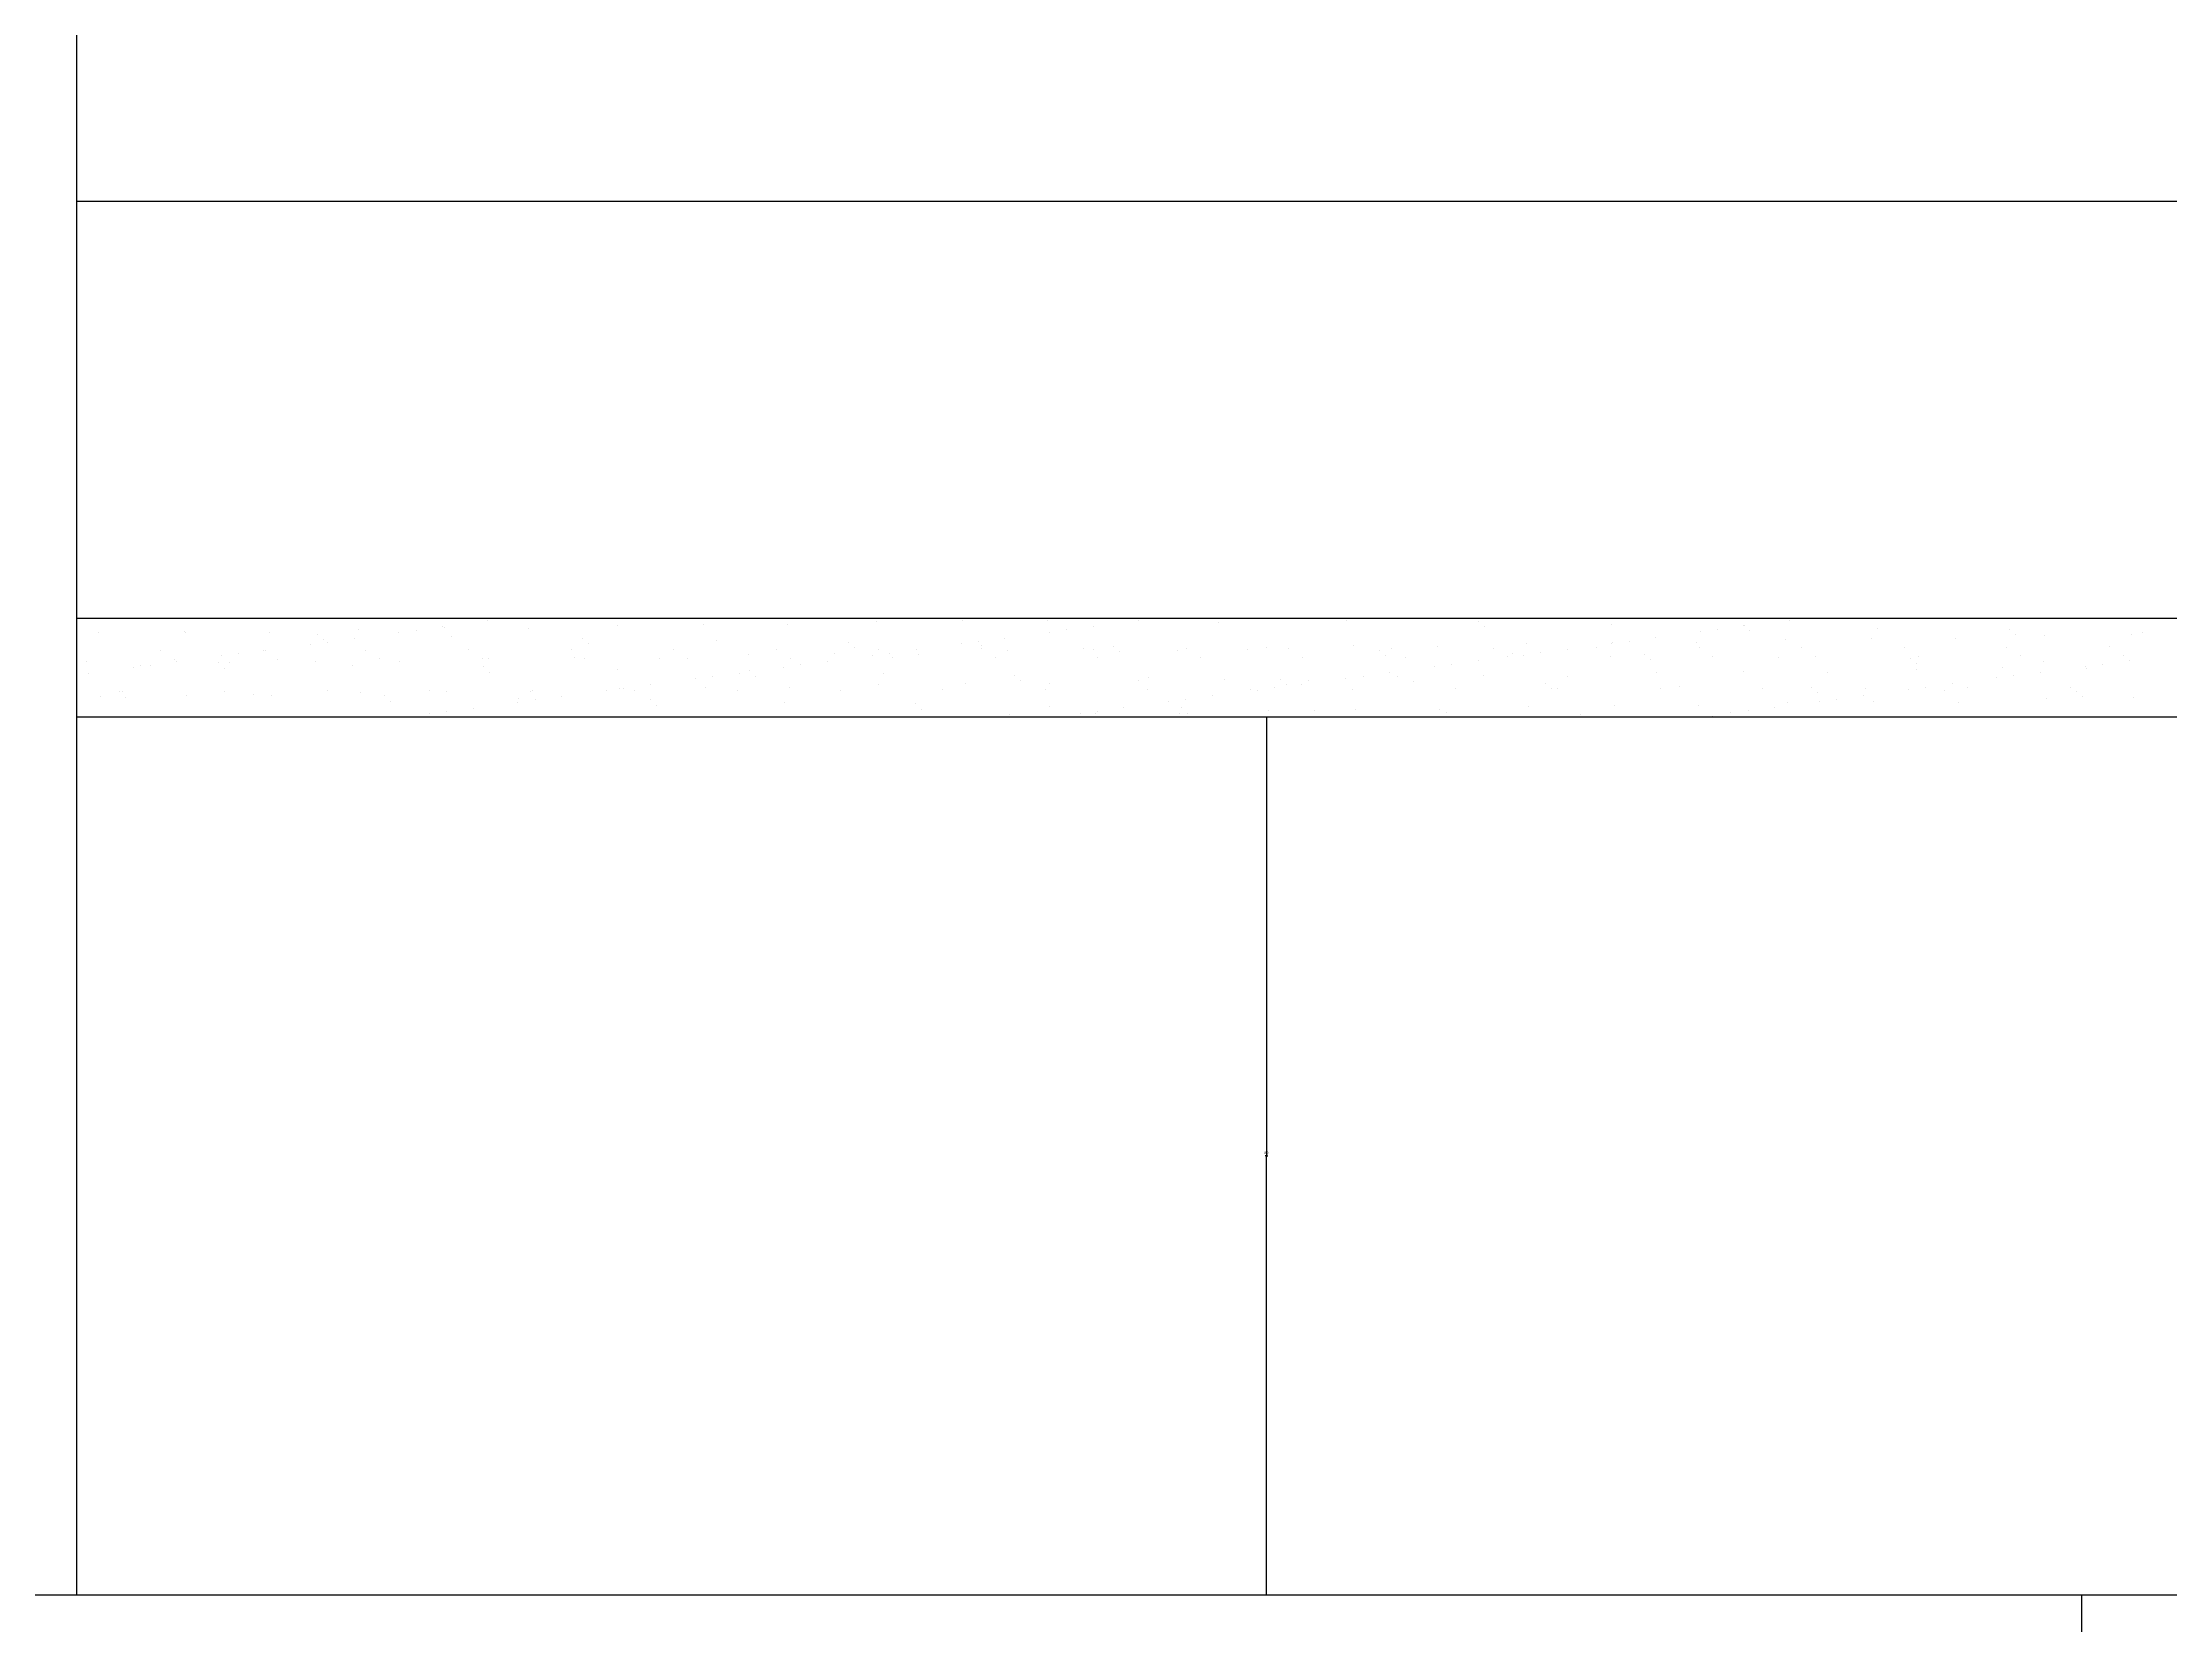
# Model space of a CAD drawing. Header units: metres. Extents: x 39056 to 50773, y 16374 to 21719.
# Drawn here: x 47254 to 48029, y 19700 to 20276 of the extents above; entities that cross this region are included whole.
import ezdxf

# ---------------------------------------------------------------- set-up
doc = ezdxf.new("R2010")
doc.units = ezdxf.units.M
for name, color, linetype in [('10', 8, 'Continuous'), ('11', 3, 'Continuous'), ('7', 7, 'Continuous'), ('WALL', 7, 'Continuous'), ('细线', 1, 'Continuous')]:
    doc.layers.add(name, color=color, linetype=linetype)
doc.dimstyles.get("Standard").update_dxf_attribs({"dimtxt": 2.5, "dimasz": 2.5, "dimexe": 1.25, "dimexo": 0.625, "dimtad": 1, "dimcen": 2.5, "dimazin": 3, "dimtfac": 1, "dimtmove": 0, "dimatfit": 3})

# ---------------------------------------------------------------- blocks, each defined once
blk = doc.blocks.new('_CLOSEDFILLED')
at = {"color": 0, "linetype": 'BYBLOCK'}
blk.add_solid([(-1, 0.2), (0, 0), (-1, -0.2)], dxfattribs=at)
blk = doc.blocks.new('*D2')
for p, q in [((47699.9, 20030.36), (47699.9, 19870.36)), ((47699.65, 19870.36), (47699.4, 19870.36)), ((47699.9, 19710.36), (47699.9, 19870.36)), ((47699.9, 19870.36), (47699.9, 19870.36)), ((47700.15, 19870.36), (47700.4, 19870.36))]:
    blk.add_line(p, q)
at = {"layer": 'Defpoints'}
for p in [(47699.9, 20030.36), (47699.9, 19870.36), (47699.9, 19710.36)]:
    blk.add_point(p, dxfattribs=at)
at = {"layer": '7', "xscale": 0.25, "yscale": 0.25}
blk.add_blockref('_CLOSEDFILLED', (47699.9, 19870.36), dxfattribs=at)
at = {"layer": '7', "xscale": 0.25, "yscale": 0.25, "rotation": 180}
blk.add_blockref('_CLOSEDFILLED', (47699.9, 19870.36), dxfattribs=at)
at = {"layer": '7', "insert": (47699.9, 19871.485), "char_height": 1, "attachment_point": 5}
blk.add_mtext('80', dxfattribs=at)
blk = doc.blocks.new('*D6')
for p, q in [((47996.98, 19710.36), (47996.98, 19410.08)), ((47996.73, 19410.08), (47996.48, 19410.08)), ((47996.98, 19109.81), (47996.98, 19410.08)), ((47996.98, 19410.08), (47996.98, 19410.08)), ((47997.23, 19410.08), (47997.48, 19410.08))]:
    blk.add_line(p, q)
at = {"layer": 'Defpoints'}
for p in [(47996.98, 19710.36), (47996.98, 19410.08), (47996.98, 19109.81)]:
    blk.add_point(p, dxfattribs=at)
at = {"layer": '7', "xscale": 0.25, "yscale": 0.25}
blk.add_blockref('_CLOSEDFILLED', (47996.98, 19410.08), dxfattribs=at)
at = {"layer": '7', "xscale": 0.25, "yscale": 0.25, "rotation": 180}
blk.add_blockref('_CLOSEDFILLED', (47996.98, 19410.08), dxfattribs=at)
at = {"layer": '7', "insert": (47996.98, 19411.205), "char_height": 1, "attachment_point": 5}
blk.add_mtext('150', dxfattribs=at)

msp = doc.modelspace()

# ---------------------------------------------------------------- hatches: boundary and pattern name
at = {"layer": '10'}
h = msp.add_hatch(dxfattribs=at)
h.set_pattern_fill('CORK', scale=600)
h.paths.add_polyline_path([(47194.43, 19710.36), (47266.43, 19710.36), (47266.43, 20687.21), (47194.43, 20687.21), (47194.43, 20652.22), (47235.19, 20652.22), (47248.2, 20640.22), (47235.19, 20628.22), (47194.43, 20628.22), (47194.43, 20505.21), (47235.19, 20505.21), (47248.2, 20493.21), (47235.19, 20481.21), (47194.43, 20481.21), (47194.43, 20387.01)])

# ---------------------------------------------------------------- linework, layer by layer
for p, q in [((47274.34, 20060.99), (47274.34, 20060.99)), ((47305.75, 20061.39), (47305.75, 20061.39)), ((47306.03, 20061.01), (47306.03, 20061.01)), ((47336.45, 20061.25), (47336.45, 20061.25)), ((47354.05, 20060.6), (47354.05, 20060.6)), ((47368.86, 20062.41), (47368.86, 20062.41)), ((47383.77, 20061.11), (47383.77, 20061.11)), ((47390.02, 20061.93), (47390.02, 20061.93)), ((47399.77, 20063.22), (47399.77, 20063.22)), ((47400.27, 20062.81), (47400.27, 20062.81)), ((47416.07, 20065.36), (47416.07, 20065.36)), ((47422.32, 20066.19), (47422.32, 20066.19)), ((47430.97, 20062.67), (47430.97, 20062.67)), ((47463.38, 20063.84), (47463.38, 20063.84)), ((47494.79, 20064.24), (47494.79, 20064.24)), ((47525.49, 20064.09), (47525.49, 20064.09)), ((47557.9, 20065.26), (47557.9, 20065.26)), ((47585.82, 20066.16), (47585.82, 20066.16)), ((47589.31, 20065.66), (47589.31, 20065.66)), ((47620.01, 20065.51), (47620.01, 20065.51)), ((47620.94, 20061.27), (47620.94, 20061.27)), ((47627.19, 20062.09), (47627.19, 20062.09)), ((47636.95, 20063.37), (47636.95, 20063.37)), ((47653.24, 20065.52), (47653.24, 20065.52)), ((47659.49, 20066.34), (47659.49, 20066.34)), ((47682.56, 20064.68), (47682.56, 20064.68)), ((47729.08, 20065.65), (47729.08, 20065.65)), ((47777.1, 20065.24), (47777.1, 20065.24)), ((47779.31, 20063.21), (47779.31, 20063.21)), ((47825.82, 20064.17), (47825.82, 20064.17)), ((47858.12, 20061.42), (47858.12, 20061.42)), ((47864.36, 20062.24), (47864.36, 20062.24)), ((47873.84, 20063.76), (47873.84, 20063.76)), ((47874.12, 20063.53), (47874.12, 20063.53)), ((47876.05, 20061.74), (47876.05, 20061.74)), ((47890.42, 20065.67), (47890.42, 20065.67)), ((47922.56, 20062.7), (47922.56, 20062.7)), ((47970.58, 20062.29), (47970.58, 20062.29)), ((47972.79, 20060.26), (47972.79, 20060.26)), ((47983.61, 20060.09), (47983.61, 20060.09)), ((48015.02, 20060.49), (48015.02, 20060.49)), ((48019.31, 20061.23), (48019.31, 20061.23)), ((47297.02, 20054.61), (47297.02, 20054.61)), ((47319.17, 20052.61), (47319.17, 20052.61)), ((47325.41, 20053.43), (47325.41, 20053.43)), ((47334.39, 20054.67), (47334.39, 20054.67)), ((47335.17, 20054.71), (47335.17, 20054.71)), ((47351.47, 20056.86), (47351.47, 20056.86)), ((47356.26, 20058.57), (47356.26, 20058.57)), ((47357.72, 20057.68), (47357.72, 20057.68)), ((47367.47, 20058.97), (47367.47, 20058.97)), ((47371.76, 20054.74), (47371.76, 20054.74)), ((47402.78, 20059.54), (47402.78, 20059.54)), ((47409.13, 20054.81), (47409.13, 20054.81)), ((47446.5, 20054.88), (47446.5, 20054.88)), ((47450.79, 20059.12), (47450.79, 20059.12)), ((47453.01, 20057.1), (47453.01, 20057.1)), ((47483.87, 20054.95), (47483.87, 20054.95)), ((47499.52, 20058.06), (47499.52, 20058.06)), ((47511.02, 20052.99), (47511.02, 20052.99)), ((47521.24, 20055.01), (47521.24, 20055.01)), ((47542.43, 20053.39), (47542.43, 20053.39)), ((47547.54, 20057.65), (47547.54, 20057.65)), ((47549.75, 20055.62), (47549.75, 20055.62)), ((47556.34, 20052.76), (47556.34, 20052.76)), ((47558.61, 20055.08), (47558.61, 20055.08)), ((47562.59, 20053.58), (47562.59, 20053.58)), ((47572.34, 20054.87), (47572.34, 20054.87)), ((47573.13, 20053.24), (47573.13, 20053.24)), ((47588.64, 20057.01), (47588.64, 20057.01)), ((47594.89, 20057.84), (47594.89, 20057.84)), ((47595.98, 20055.15), (47595.98, 20055.15)), ((47596.26, 20056.59), (47596.26, 20056.59)), ((47604.64, 20059.12), (47604.64, 20059.12)), ((47605.54, 20054.41), (47605.54, 20054.41)), ((47633.35, 20055.22), (47633.35, 20055.22)), ((47636.95, 20054.81), (47636.95, 20054.81)), ((47644.28, 20056.18), (47644.28, 20056.18)), ((47646.49, 20054.15), (47646.49, 20054.15)), ((47667.64, 20054.66), (47667.64, 20054.66)), ((47670.72, 20055.29), (47670.72, 20055.29)), ((47693, 20055.12), (47693, 20055.12)), ((47700.05, 20055.83), (47700.05, 20055.83)), ((47708.09, 20055.35), (47708.09, 20055.35)), ((47731.47, 20056.23), (47731.47, 20056.23)), ((47741.02, 20054.7), (47741.02, 20054.7)), ((47743.23, 20052.68), (47743.23, 20052.68)), ((47745.46, 20055.42), (47745.46, 20055.42)), ((47762.16, 20056.08), (47762.16, 20056.08)), ((47782.83, 20055.49), (47782.83, 20055.49)), ((47789.75, 20053.64), (47789.75, 20053.64)), ((47793.51, 20052.92), (47793.51, 20052.92)), ((47794.57, 20057.25), (47794.57, 20057.25)), ((47799.76, 20053.74), (47799.76, 20053.74)), ((47809.52, 20055.02), (47809.52, 20055.02)), ((47820.2, 20055.56), (47820.2, 20055.56)), ((47825.26, 20052.33), (47825.26, 20052.33)), ((47825.81, 20057.17), (47825.81, 20057.17)), ((47825.98, 20057.65), (47825.98, 20057.65)), ((47832.06, 20057.99), (47832.06, 20057.99)), ((47837.76, 20053.23), (47837.76, 20053.23)), ((47841.82, 20059.28), (47841.82, 20059.28)), ((47856.68, 20057.5), (47856.68, 20057.5)), ((47857.57, 20055.63), (47857.57, 20055.63)), ((47862.63, 20052.4), (47862.63, 20052.4)), ((47889.09, 20058.67), (47889.09, 20058.67)), ((47894.94, 20055.69), (47894.94, 20055.69)), ((47900, 20052.47), (47900, 20052.47)), ((47920.5, 20059.07), (47920.5, 20059.07)), ((47932.31, 20055.76), (47932.31, 20055.76)), ((47937.37, 20052.54), (47937.37, 20052.54)), ((47951.2, 20058.92), (47951.2, 20058.92)), ((47969.68, 20055.83), (47969.68, 20055.83)), ((47974.74, 20052.61), (47974.74, 20052.61)), ((48007.05, 20055.9), (48007.05, 20055.9)), ((48012.11, 20052.67), (48012.11, 20052.67)), ((47269.96, 20050.48), (47269.96, 20050.48)), ((47270.57, 20046.21), (47270.57, 20046.21)), ((47286.87, 20048.35), (47286.87, 20048.35)), ((47289.57, 20048.98), (47289.57, 20048.98)), ((47293.11, 20049.18), (47293.11, 20049.18)), ((47302.08, 20051.38), (47302.08, 20051.38)), ((47302.87, 20050.46), (47302.87, 20050.46)), ((47317.98, 20050.07), (47317.98, 20050.07)), ((47320.19, 20048.04), (47320.19, 20048.04)), ((47321.98, 20050.14), (47321.98, 20050.14)), ((47339.45, 20051.45), (47339.45, 20051.45)), ((47353.39, 20050.54), (47353.39, 20050.54)), ((47366.7, 20049), (47366.7, 20049)), ((47376.82, 20051.52), (47376.82, 20051.52)), ((47384.09, 20050.4), (47384.09, 20050.4)), ((47414.19, 20051.59), (47414.19, 20051.59)), ((47414.72, 20048.59), (47414.72, 20048.59)), ((47416.5, 20051.56), (47416.5, 20051.56)), ((47416.93, 20046.56), (47416.93, 20046.56)), ((47447.91, 20051.96), (47447.91, 20051.96)), ((47451.56, 20051.65), (47451.56, 20051.65)), ((47463.45, 20047.53), (47463.45, 20047.53)), ((47478.61, 20051.82), (47478.61, 20051.82)), ((47488.93, 20051.72), (47488.93, 20051.72)), ((47497.98, 20045.08), (47497.98, 20045.08)), ((47507.74, 20046.36), (47507.74, 20046.36)), ((47511.46, 20047.12), (47511.46, 20047.12)), ((47513.68, 20045.09), (47513.68, 20045.09)), ((47524.04, 20048.51), (47524.04, 20048.51)), ((47526.3, 20051.79), (47526.3, 20051.79)), ((47530.29, 20049.33), (47530.29, 20049.33)), ((47540.04, 20050.62), (47540.04, 20050.62)), ((47560.19, 20046.06), (47560.19, 20046.06)), ((47563.67, 20051.86), (47563.67, 20051.86)), ((47601.04, 20051.93), (47601.04, 20051.93)), ((47608.21, 20045.64), (47608.21, 20045.64)), ((47638.41, 20051.99), (47638.41, 20051.99)), ((47656.93, 20044.58), (47656.93, 20044.58)), ((47675.78, 20052.06), (47675.78, 20052.06)), ((47713.15, 20052.13), (47713.15, 20052.13)), ((47735.16, 20045.23), (47735.16, 20045.23)), ((47744.91, 20046.52), (47744.91, 20046.52)), ((47747.69, 20044.98), (47747.69, 20044.98)), ((47750.52, 20052.2), (47750.52, 20052.2)), ((47761.21, 20048.66), (47761.21, 20048.66)), ((47767.46, 20049.49), (47767.46, 20049.49)), ((47777.21, 20050.77), (47777.21, 20050.77)), ((47779.1, 20045.38), (47779.1, 20045.38)), ((47787.89, 20052.27), (47787.89, 20052.27)), ((47809.8, 20045.23), (47809.8, 20045.23)), ((47839.98, 20051.2), (47839.98, 20051.2)), ((47842.21, 20046.4), (47842.21, 20046.4)), ((47873.62, 20046.8), (47873.62, 20046.8)), ((47886.49, 20052.17), (47886.49, 20052.17)), ((47904.32, 20046.65), (47904.32, 20046.65)), ((47934.51, 20051.76), (47934.51, 20051.76)), ((47936.72, 20049.73), (47936.72, 20049.73)), ((47936.73, 20047.82), (47936.73, 20047.82)), ((47966.08, 20044.57), (47966.08, 20044.57)), ((47968.14, 20048.22), (47968.14, 20048.22)), ((47972.33, 20045.39), (47972.33, 20045.39)), ((47982.09, 20046.67), (47982.09, 20046.67)), ((47983.23, 20050.7), (47983.23, 20050.7)), ((47998.39, 20048.82), (47998.39, 20048.82)), ((47998.84, 20048.07), (47998.84, 20048.07)), ((48004.63, 20049.64), (48004.63, 20049.64)), ((48014.39, 20050.92), (48014.39, 20050.92)), ((47275.1, 20037.87), (47275.1, 20037.87)), ((47281.9, 20039.53), (47281.9, 20039.53)), ((47282.93, 20039.71), (47282.93, 20039.71)), ((47284.12, 20037.51), (47284.12, 20037.51)), ((47306.51, 20038.27), (47306.51, 20038.27)), ((47320.3, 20039.78), (47320.3, 20039.78)), ((47330.63, 20038.47), (47330.63, 20038.47)), ((47337.21, 20038.12), (47337.21, 20038.12)), ((47357.67, 20039.84), (47357.67, 20039.84)), ((47369.62, 20039.29), (47369.62, 20039.29)), ((47378.65, 20038.06), (47378.65, 20038.06)), ((47395.04, 20039.91), (47395.04, 20039.91)), ((47401.03, 20039.69), (47401.03, 20039.69)), ((47427.37, 20037), (47427.37, 20037)), ((47431.72, 20039.55), (47431.72, 20039.55)), ((47432.41, 20039.98), (47432.41, 20039.98)), ((47443.14, 20037.86), (47443.14, 20037.86)), ((47459.44, 20040), (47459.44, 20040)), ((47464.14, 20040.71), (47464.14, 20040.71)), ((47465.68, 20040.83), (47465.68, 20040.83)), ((47469.78, 20040.05), (47469.78, 20040.05)), ((47475.44, 20042.11), (47475.44, 20042.11)), ((47491.74, 20044.26), (47491.74, 20044.26)), ((47495.55, 20041.11), (47495.55, 20041.11)), ((47507.15, 20040.12), (47507.15, 20040.12)), ((47526.24, 20040.97), (47526.24, 20040.97)), ((47544.52, 20040.18), (47544.52, 20040.18)), ((47558.65, 20042.13), (47558.65, 20042.13)), ((47581.89, 20040.25), (47581.89, 20040.25)), ((47590.07, 20042.54), (47590.07, 20042.54)), ((47610.42, 20043.62), (47610.42, 20043.62)), ((47619.26, 20040.32), (47619.26, 20040.32)), ((47620.76, 20042.39), (47620.76, 20042.39)), ((47653.17, 20043.56), (47653.17, 20043.56)), ((47656.63, 20040.39), (47656.63, 20040.39)), ((47680.31, 20038.01), (47680.31, 20038.01)), ((47684.58, 20043.96), (47684.58, 20043.96)), ((47694, 20040.46), (47694, 20040.46)), ((47696.61, 20040.16), (47696.61, 20040.16)), ((47702.86, 20040.98), (47702.86, 20040.98)), ((47704.95, 20044.17), (47704.95, 20044.17)), ((47707.16, 20042.14), (47707.16, 20042.14)), ((47712.61, 20042.26), (47712.61, 20042.26)), ((47715.28, 20043.81), (47715.28, 20043.81)), ((47728.91, 20044.41), (47728.91, 20044.41)), ((47731.37, 20040.52), (47731.37, 20040.52)), ((47753.67, 20043.11), (47753.67, 20043.11)), ((47768.74, 20040.59), (47768.74, 20040.59)), ((47801.69, 20042.7), (47801.69, 20042.7)), ((47803.9, 20040.67), (47803.9, 20040.67)), ((47806.11, 20040.66), (47806.11, 20040.66)), ((47843.48, 20040.73), (47843.48, 20040.73)), ((47850.42, 20041.64), (47850.42, 20041.64)), ((47880.85, 20040.8), (47880.85, 20040.8)), ((47898.43, 20041.22), (47898.43, 20041.22)), ((47900.65, 20039.2), (47900.65, 20039.2)), ((47907.73, 20036.88), (47907.73, 20036.88)), ((47917.48, 20038.17), (47917.48, 20038.17)), ((47918.22, 20040.86), (47918.22, 20040.86)), ((47933.78, 20040.31), (47933.78, 20040.31)), ((47940.03, 20041.14), (47940.03, 20041.14)), ((47947.16, 20040.16), (47947.16, 20040.16)), ((47949.78, 20042.42), (47949.78, 20042.42)), ((47955.59, 20040.93), (47955.59, 20040.93)), ((47984.37, 20036.97), (47984.37, 20036.97)), ((47992.96, 20041), (47992.96, 20041)), ((47995.18, 20039.75), (47995.18, 20039.75)), ((47997.39, 20037.72), (47997.39, 20037.72)), ((48015.78, 20037.37), (48015.78, 20037.37)), ((47380.86, 20036.03), (47380.86, 20036.03)), ((47394.83, 20031.5), (47394.83, 20031.5)), ((47401.08, 20032.32), (47401.08, 20032.32)), ((47410.84, 20033.61), (47410.84, 20033.61)), ((47427.14, 20035.75), (47427.14, 20035.75)), ((47433.38, 20036.57), (47433.38, 20036.57)), ((47475.39, 20036.59), (47475.39, 20036.59)), ((47477.6, 20034.56), (47477.6, 20034.56)), ((47524.12, 20035.53), (47524.12, 20035.53)), ((47572.13, 20035.11), (47572.13, 20035.11)), ((47574.34, 20033.09), (47574.34, 20033.09)), ((47606.29, 20031.28), (47606.29, 20031.28)), ((47620.86, 20034.05), (47620.86, 20034.05)), ((47632.01, 20031.65), (47632.01, 20031.65)), ((47637.7, 20031.68), (47637.7, 20031.68)), ((47638.25, 20032.48), (47638.25, 20032.48)), ((47648.01, 20033.76), (47648.01, 20033.76)), ((47664.31, 20035.91), (47664.31, 20035.91)), ((47668.4, 20031.54), (47668.4, 20031.54)), ((47668.88, 20033.64), (47668.88, 20033.64)), ((47670.55, 20036.73), (47670.55, 20036.73)), ((47671.09, 20031.61), (47671.09, 20031.61)), ((47700.81, 20032.71), (47700.81, 20032.71)), ((47717.6, 20032.58), (47717.6, 20032.58)), ((47732.22, 20033.11), (47732.22, 20033.11)), ((47762.92, 20032.96), (47762.92, 20032.96)), ((47765.62, 20032.17), (47765.62, 20032.17)), ((47795.33, 20034.13), (47795.33, 20034.13)), ((47814.34, 20031.1), (47814.34, 20031.1)), ((47826.74, 20034.53), (47826.74, 20034.53)), ((47857.44, 20034.38), (47857.44, 20034.38)), ((47862.36, 20030.69), (47862.36, 20030.69)), ((47869.18, 20031.81), (47869.18, 20031.81)), ((47875.43, 20032.63), (47875.43, 20032.63)), ((47885.18, 20033.91), (47885.18, 20033.91)), ((47889.85, 20035.55), (47889.85, 20035.55)), ((47901.48, 20036.06), (47901.48, 20036.06)), ((47921.26, 20035.95), (47921.26, 20035.95)), ((47951.96, 20035.8), (47951.96, 20035.8)), ((47266.43, 19710.36), (50772.79, 19710.36))]:
    msp.add_line(p, q, dxfattribs=at)
at = {"layer": '11'}
msp.add_line((47266.43, 20218.36), (50772.79, 20218.36), dxfattribs=at)
at = {"layer": 'WALL'}
for p, q in [((47266.43, 20030.36), (50772.79, 20030.36)), ((47266.43, 19710.36), (47266.43, 20030.36)), ((43366.43, 19710.36), (47266.43, 19710.36))]:
    msp.add_line(p, q, dxfattribs=at)
at = {"layer": '细线'}
for p, q in [((47266.43, 20030.36), (47266.43, 20687.21)), ((47266.43, 20066.36), (50772.79, 20066.36))]:
    msp.add_line(p, q, dxfattribs=at)

# ---------------------------------------------------------------- dimensions: what is measured, and where the dimension line sits
at = {"layer": '7'}
for base, p1, p2, text, picture, middle in [((47699.9, 19870.36), (47699.9, 19710.36), (47699.9, 20030.36), '80', '*D2', (47699.9, 19871.485)), ((47996.98, 19410.08), (47996.98, 19109.81), (47996.98, 19710.36), '150', '*D6', (47996.98, 19411.205))]:
    dim = msp.add_linear_dim(base=base, p1=p1, p2=p2, text=text, dimstyle='Standard', dxfattribs=at)
    dim.commit()
    dim.dimension.update_dxf_attribs({"geometry": picture, "text_midpoint": middle})

# ---------------------------------------------------------------- leaders
msp.add_leader([(45569.14, 19899.92), (45569.14, 17033.81), (48027.69, 17033.81)], dimstyle='Standard', dxfattribs=at)

doc.saveas('drawing.dxf')
